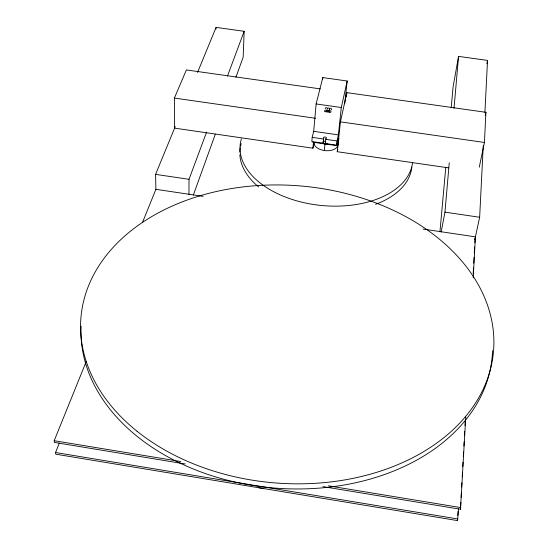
<?xml version="1.0" encoding="UTF-8"?>
<svg xmlns="http://www.w3.org/2000/svg" width="548" height="548" viewBox="0 0 548 548"><rect width="100%" height="100%" fill="white"/><g stroke="black" fill="none" stroke-linecap="round" stroke-linejoin="round"><path stroke-width="0.82" d="M188.971 194.513L189.012 179.306L206.596 132.102M216.042 29.071L216.07 27.4L244.155 31.298L243.168 57.177L235.921 77.234M479.274 167.215L484.432 142.473L485.912 112.313L346.85 92.639L340.438 121.848L337.253 151.721L448.689 167.88M474.808 239.647L479.651 217.268L483.247 145.658M484.918 112.409L487.528 60.41L458.553 56.396L453.121 86.625L451.196 107.846M322.868 486.603L460.484 509.256L460.854 502.42M461.128 497.296L461.361 493.022M461.683 487.042L461.916 482.774M462.238 476.794L462.464 472.52M462.786 466.54L463.019 462.272M463.341 456.292L463.567 452.018M463.889 446.038L464.122 441.77M464.444 435.79L464.67 431.516M464.992 425.536L465.225 421.268M473.177 273.479L473.499 267.499M473.732 263.225L474.054 257.245M474.28 252.977L474.602 246.997M474.835 242.723L475.068 238.455M460.484 509.256L465.759 417.076M473.219 277.85L475.411 236.846L423.008 229.05M59.362 442.99L55.553 452.525L55.752 454.189L457.559 520.6L457.655 518.888M457.847 515.469L458.087 511.195M457.559 520.6L458.546 508.736M312.196 137.377L311.826 141.576L323.176 143.22L323.656 138.439A1.569 0.932 5.5 0 1 323.957 137.151A1.569 0.932 5.5 0 1 326.149 137.466A1.569 0.932 5.5 0 1 325.848 138.754L325.656 139.322L337.061 140.966L338.383 134.89L341.294 107.524L347.185 81.008L322.813 77.576L316.127 103.942L313.696 131.335L312.196 137.377L323.58 139.021L323.71 138.48M441.154 232.071L444.949 212.145L449.264 162.783M454.018 108.312L458.553 56.396M320.306 88.886L186.389 69.939L174.38 98.065L174.607 128.143L312.922 148.193L313.442 142.377M439.941 231.797L445.798 167.27M322.656 79.268L322.813 77.576M323.176 143.22L323.58 139.021M324.334 150.536L324.978 143.946M312.73 142.172L337.239 145.72L337.945 139.076L336.616 145.158L325.245 143.514L325.779 138.774M336.616 145.158L337.061 140.966M338.369 142.603L338.102 145.069A12.248 7.309 5.6 0 1 324.868 150.604A12.248 7.309 5.6 0 1 313.805 142.199M338.541 140.966L338.808 138.507L337.239 145.72M344.719 103.784L347.185 81.008M346.398 96.845L346.85 92.639M486.857 63.767L487.357 61.246M485.227 115.655L485.912 112.313M337.253 151.721L337.787 149.255M325.245 143.514L325.437 142.953A1.569 0.932 5.5 0 0 325.731 142.802M329.081 110.614L329.458 109.018A1.062 0.87 13.3 0 1 330.971 108.401A1.062 0.87 13.3 0 1 331.191 109.867M326.793 111.134L327.17 109.545M312.922 148.193L314.326 142.466M193.293 195.15L215.33 134.185M227.461 76.097L244.155 31.298M185.251 463.957L54.389 442.414L54.19 440.715L86.276 361.413M142.418 222.632L155.899 189.327L203.233 196.369M155.899 189.594L155.577 174.367L175.237 126.595M197.533 72.439L216.07 27.4M316.127 103.942L341.294 107.524M174.38 98.065L315.593 118.293M340.438 121.848L484.432 142.473M313.696 131.335L338.383 134.89M444.949 212.145L479.651 217.268M155.577 174.367L189.012 179.306M54.19 440.715L180.765 461.532M328.43 485.823L460.909 507.612M55.553 452.525L457.977 518.997M323.306 142.672L323.252 142.638A1.569 0.932 5.5 0 1 323.046 142.412M492.549 350.638A206.123 149.118 4.5 0 1 280.603 488.474A206.123 149.118 4.5 0 1 81.118 326.176M411.843 167.092A86.365 52.307 5.6 0 1 375.538 204.322M258.656 186.936A86.365 52.307 5.6 0 1 239.86 154.714M239.825 152.118A86.365 52.307 5.6 0 1 240.236 147.83M240.565 146.152A86.365 52.307 5.6 0 1 241.216 143.672M412.617 162.263A86.659 52.204 5.6 0 1 315.86 204.829A86.659 52.204 5.6 0 1 241.401 138.802M263.54 488.378A180.977 133.301 4.5 0 1 258.498 487.686M323.053 141.692A1.569 0.932 5.5 0 1 325.738 141.658M328.204 144.158A12.303 7.288 5.6 0 1 321.861 143.24M325.286 108.682A1.062 0.87 13.6 0 1 326.259 107.703A1.062 0.87 13.6 0 1 327.362 108.744A1.062 0.87 13.4 0 1 328.478 108.011A1.062 0.87 13.4 0 1 329.458 109.018M137.069 431.262A206.973 149.029 4.5 0 0 485.254 384.573A206.973 149.029 4.5 0 0 239.277 187.402A206.973 149.029 4.5 0 0 137.069 431.262M324.95 111.491A1.062 0.87 13.6 0 0 326.738 111.326A1.062 0.87 13.6 0 0 325.539 110.093A1.062 0.87 13.6 0 0 324.95 111.491M329.149 112.059A1.062 0.87 13.3 0 0 330.937 111.902A1.062 0.87 13.3 0 0 329.738 110.662A1.062 0.87 13.3 0 0 329.149 112.059M327.053 111.785A1.062 0.87 13.4 0 0 328.841 111.628A1.062 0.87 13.4 0 0 327.636 110.388A1.062 0.87 13.4 0 0 327.053 111.785"/></g></svg>
